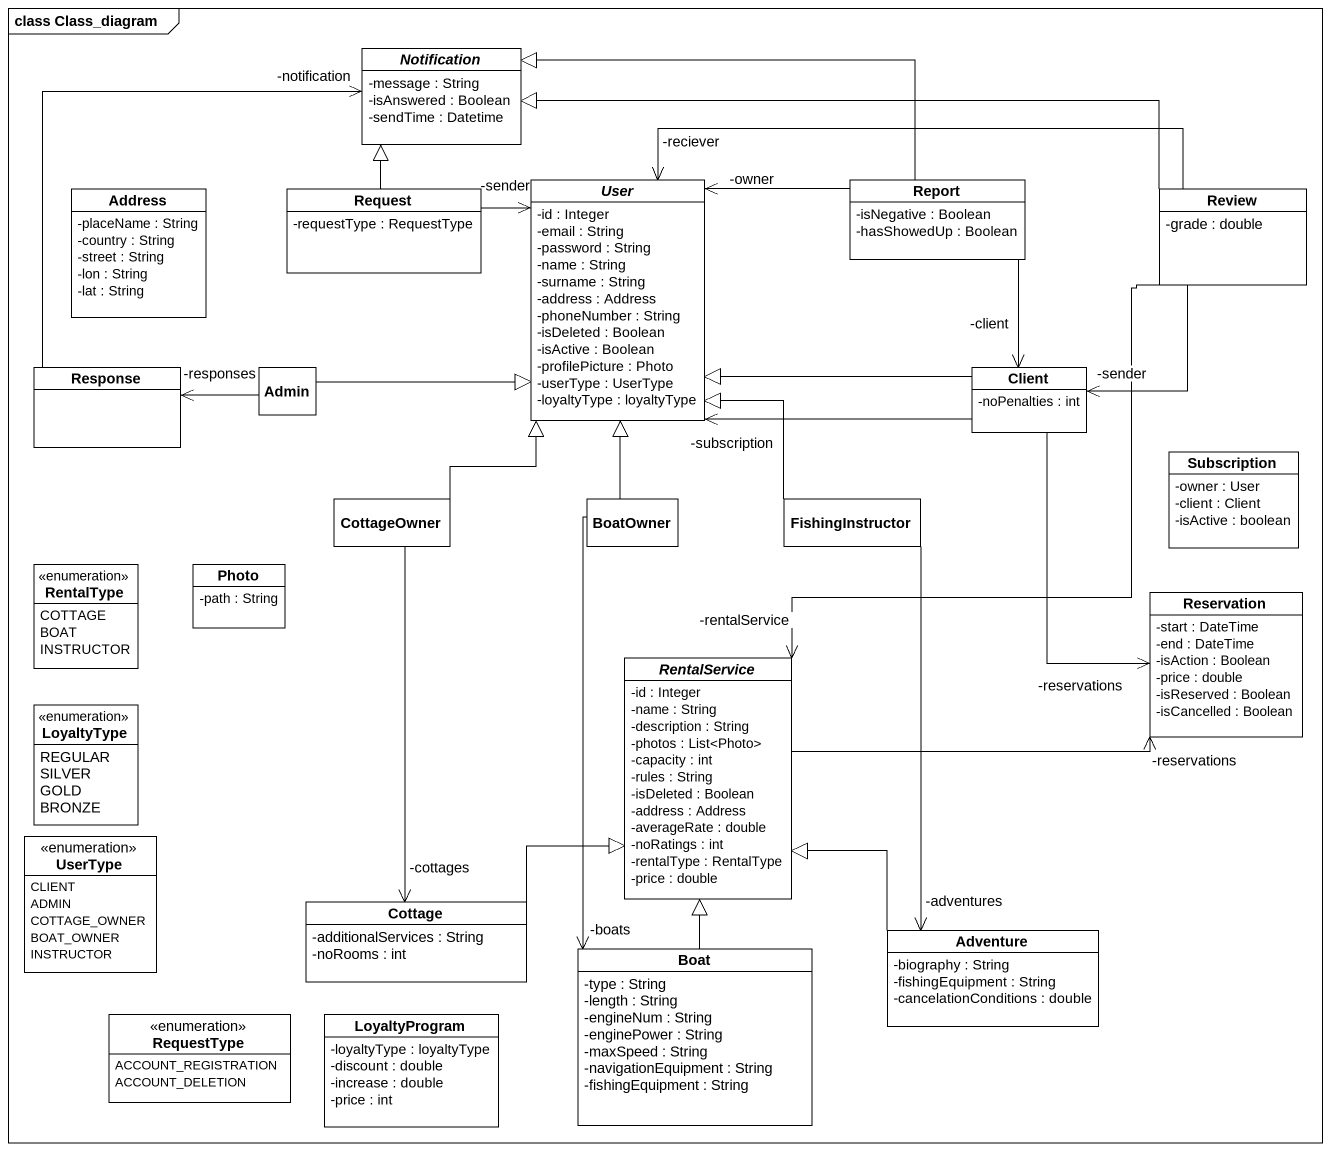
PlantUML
@startuml
mainframe class Class_diagram
hide circle
hide empty members
skinparam classAttributeIconSize 0
abstract class Notification {
  -message : String
  -isAnswered : Boolean
  -sendTime : Datetime
}
class Address {
  -placeName : String
  -country : String
  -street : String
  -lon : String
  -lat : String
}
class Request {
  -requestType : RequestType
}
abstract class User {
  -id : Integer
  -email : String
  -password : String
  -name : String
  -surname : String
  -address : Address
  -phoneNumber : String
  -isDeleted : Boolean
  -isActive : Boolean
  -profilePicture : Photo
  -userType : UserType
  -loyaltyType : loyaltyType
}
class Report {
  -isNegative : Boolean
  -hasShowedUp : Boolean
}
class Review {
  -grade : double
}
class Response
class Admin
class Client {
  -noPenalties : int
}
class Subscription {
  -owner : User
  -client : Client
  -isActive : boolean
}
class CottageOwner
class BoatOwner
class FishingInstructor
enum RentalType {
  COTTAGE
  BOAT
  INSTRUCTOR
}
class Photo {
  -path : String
}
class Reservation {
  -start : DateTime
  -end : DateTime
  -isAction : Boolean
  -price : double
  -isReserved : Boolean
  -isCancelled : Boolean
}
enum LoyaltyType {
  REGULAR
  SILVER
  GOLD
  BRONZE
}
abstract class RentalService {
  -id : Integer
  -name : String
  -description : String
  -photos : List<Photo>
  -capacity : int
  -rules : String
  -isDeleted : Boolean
  -address : Address
  -averageRate : double
  -noRatings : int
  -rentalType : RentalType
  -price : double
}
enum UserType {
  CLIENT
  ADMIN
  COTTAGE_OWNER
  BOAT_OWNER
  INSTRUCTOR
}
class Cottage {
  -additionalServices : String
  -noRooms : int
}
class Boat {
  -type : String
  -length : String
  -engineNum : String
  -enginePower : String
  -maxSpeed : String
  -navigationEquipment : String
  -fishingEquipment : String
}
class Adventure {
  -biography : String
  -fishingEquipment : String
  -cancelationConditions : double
}
enum RequestType {
  ACCOUNT_REGISTRATION
  ACCOUNT_DELETION
}
class LoyaltyProgram {
  -loyaltyType : loyaltyType
  -discount : double
  -increase : double
  -price : int
}
Request -up-|> Notification
Request -right-> User : -sender
Report -left-|> Notification
Report -left-> User : -owner
Report --> Client : -client
Review -left-|> Notification
Review -left-> User : -reciever
Review --> Client : -sender
Review --> RentalService : -rentalService
Response -up-> Notification : -notification
Admin -right-|> User
Admin -left-> Response : -responses
Client -left-|> User
Client -left-> User : -subscription
Client --> Reservation : -reservations
CottageOwner -up-|> User
CottageOwner --> Cottage : -cottages
BoatOwner -up-|> User
BoatOwner --> Boat : -boats
FishingInstructor -up-|> User
FishingInstructor --> Adventure : -adventures
Reservation <-left- RentalService : -reservations
Cottage -right-|> RentalService
Boat -up-|> RentalService
Adventure -up-|> RentalService
@enduml
